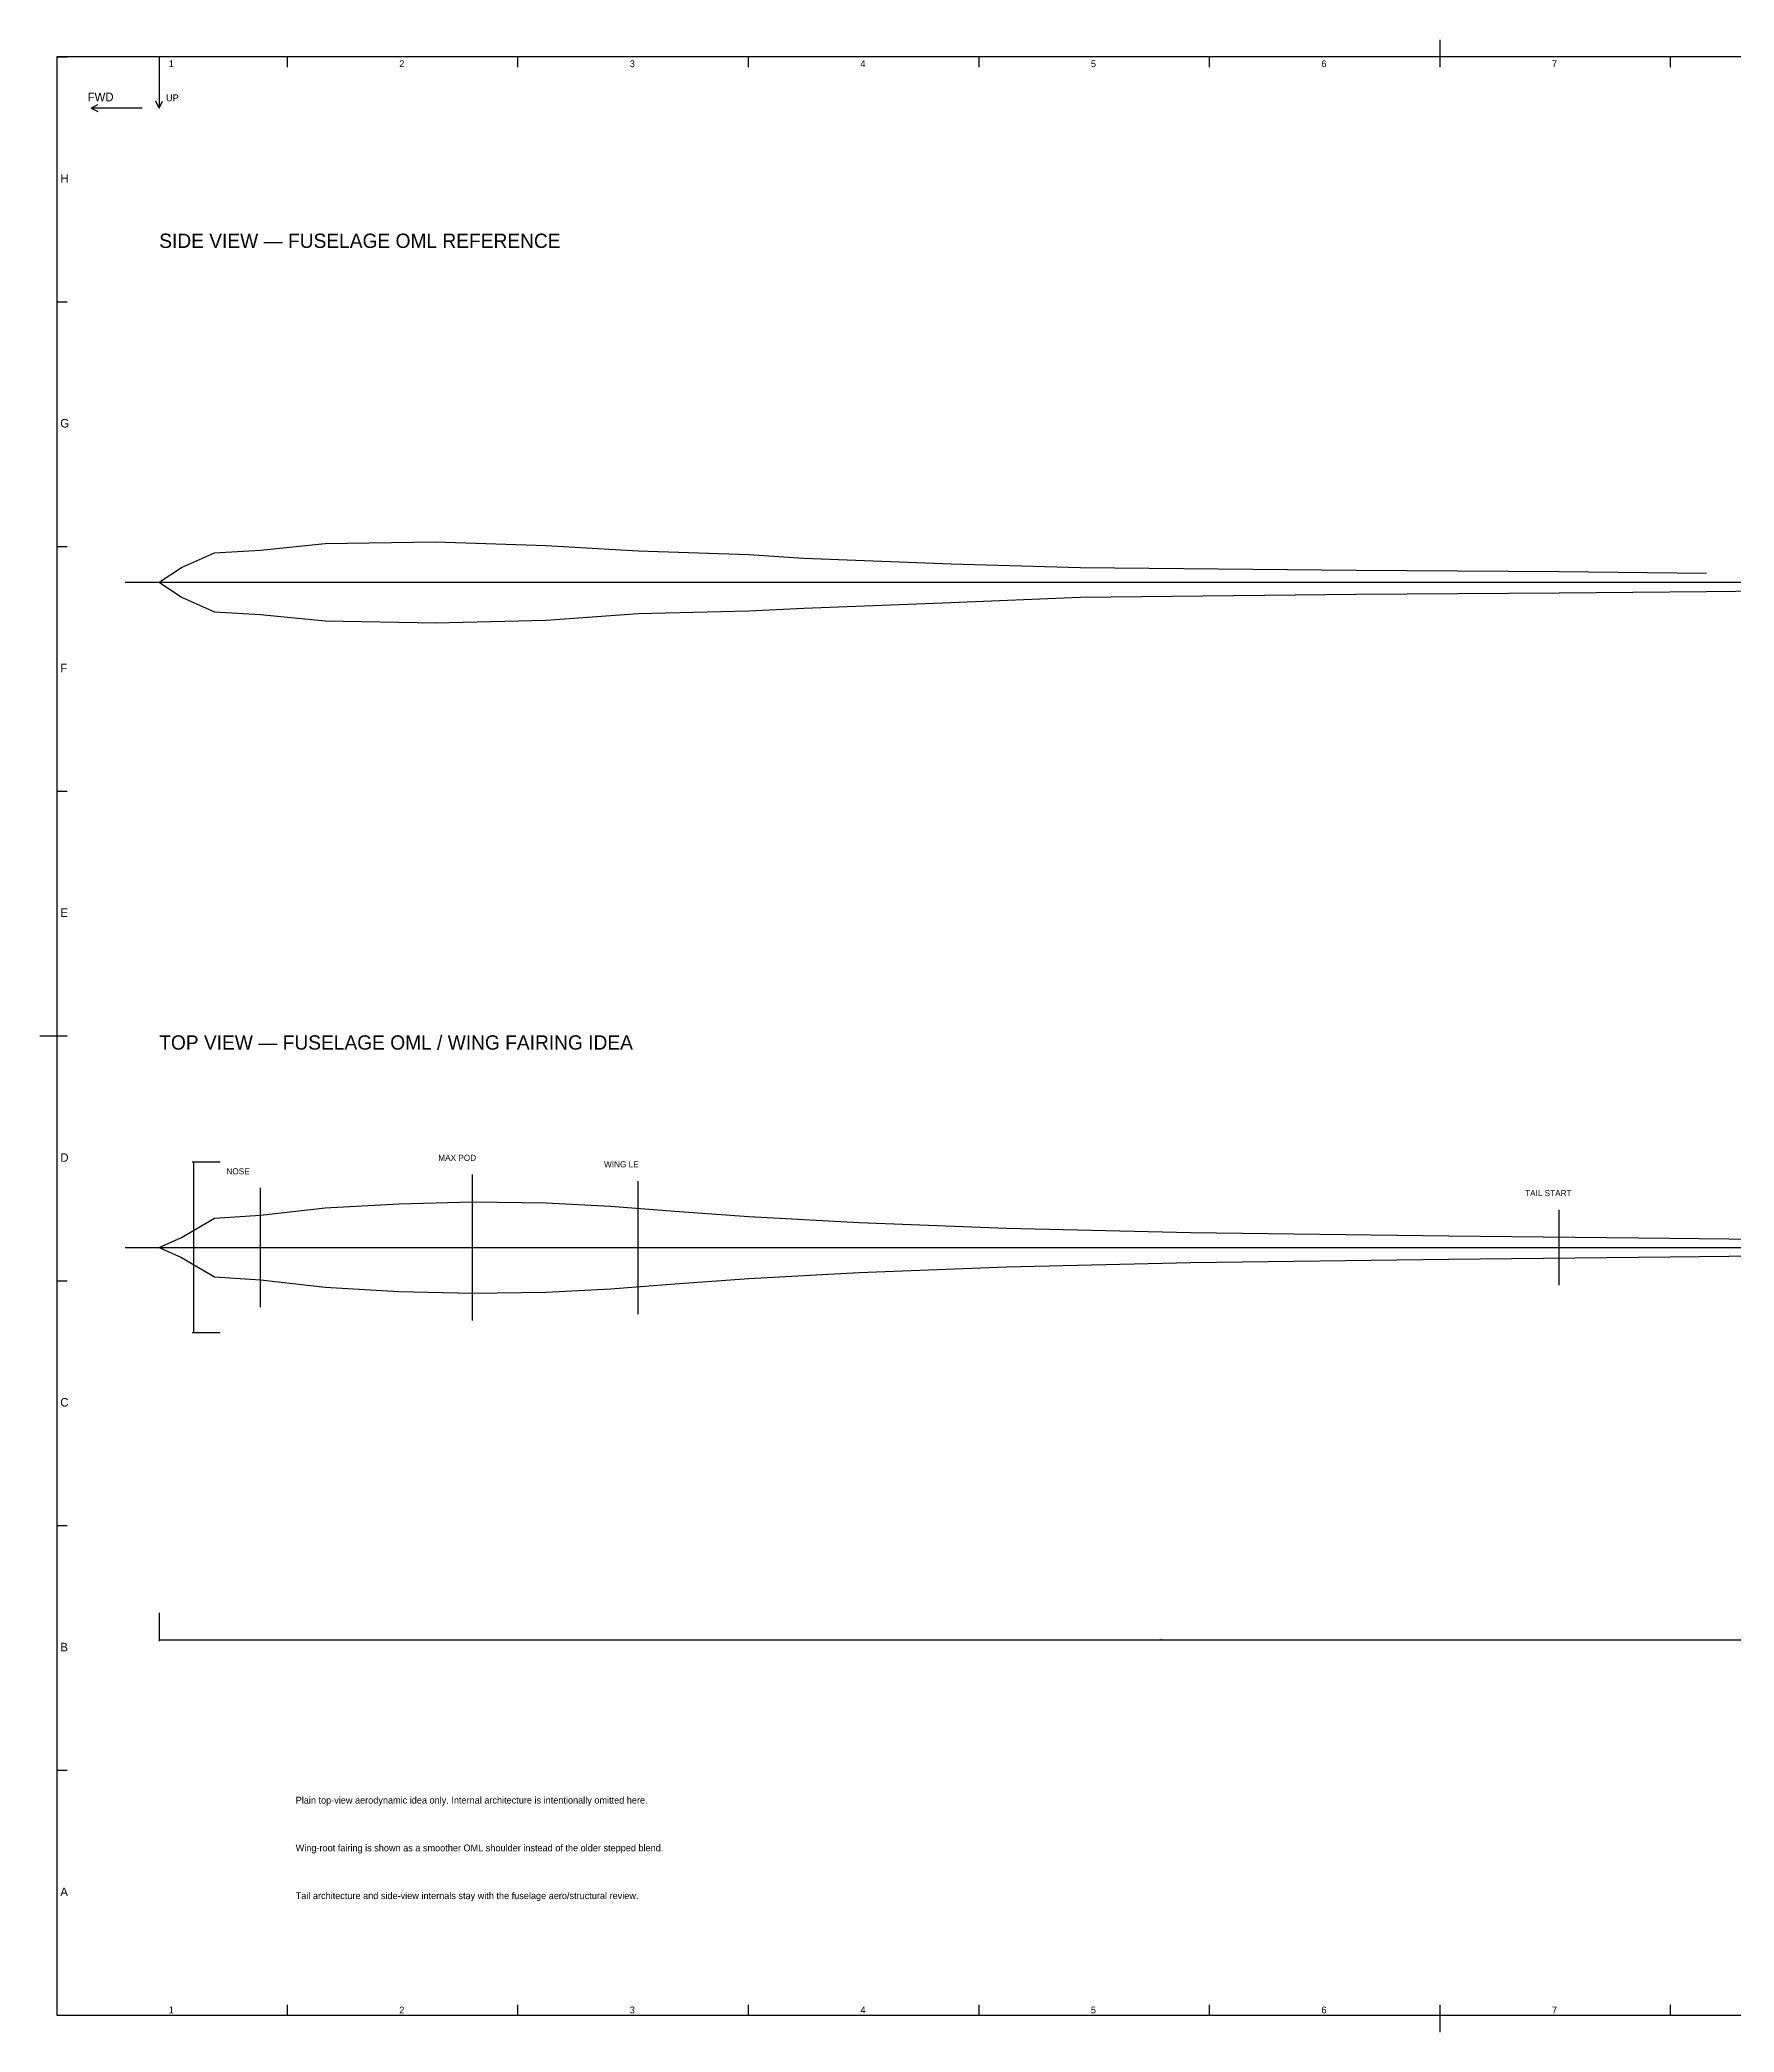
# Model space of a CAD drawing. Header units: metres. Extents: x 15 to 836, y 5 to 589.
# Drawn here: x 15 to 512, y 5 to 589 of the extents above; entities that cross this region are included whole.
import ezdxf

# ---------------------------------------------------------------- set-up
doc = ezdxf.new("R2010")
doc.units = ezdxf.units.M
for name, color, linetype in [('BORDER', 7, 'Continuous'), ('CENTERLINE', 5, 'Continuous'), ('DIMENSION', 1, 'Continuous'), ('ORIENTATION', 7, 'Continuous'), ('OUTLINE', 7, 'Continuous'), ('SECTION', 4, 'Continuous'), ('TEXT', 7, 'Continuous')]:
    doc.layers.add(name, color=color, linetype=linetype)
doc.styles.add('OpenSansCondensed-Light', font='OpenSansCondensed-Light.ttf')
doc.dimstyles.new('EZDXF', dxfattribs={"dimtxt": 0.25, "dimasz": 0.175, "dimexe": 0.375, "dimexo": 0.125, "dimgap": 0.1, "dimtad": 1, "dimlfac": 100, "dimzin": 12, "dimdsep": 46, "dimtxsty": 'OpenSansCondensed-Light', "dimblk": 'ARCHTICK', "dimcen": 2.5, "dimazin": 3, "dimtfac": 0.5, "dimtmove": 2, "dimatfit": 3})

# ---------------------------------------------------------------- blocks, each defined once
blk = doc.blocks.new('_ARCHTICK')
at = {"color": 0, "linetype": 'BYBLOCK', "const_width": 0.15}
blk.add_lwpolyline([(-0.5, -0.5), (0.5, 0.5)], dxfattribs=at)

msp = doc.modelspace()

# ---------------------------------------------------------------- linework, layer by layer
at = {"layer": 'BORDER'}
for p, q in [((831, 584), (20, 584)), ((20, 584), (20, 10)), ((20, 584), (23, 584)), ((87.58333, 581), (87.58333, 584)), ((155.16667, 581), (155.16667, 584)), ((222.75, 581), (222.75, 584)), ((290.33333, 581), (290.33333, 584)), ((357.91667, 581), (357.91667, 584)), ((425.5, 584), (425.5, 589)), ((425.5, 581), (425.5, 584)), ((493.08333, 581), (493.08333, 584)), ((20, 512.25), (23, 512.25)), ((20, 440.5), (23, 440.5)), ((20, 368.75), (23, 368.75)), ((15, 297), (20, 297)), ((20, 297), (23, 297)), ((20, 225.25), (23, 225.25)), ((20, 153.5), (23, 153.5)), ((20, 81.75), (23, 81.75)), ((87.58333, 10), (87.58333, 13)), ((155.16667, 10), (155.16667, 13)), ((222.75, 10), (222.75, 13)), ((290.33333, 10), (290.33333, 13)), ((357.91667, 10), (357.91667, 13)), ((425.5, 10), (425.5, 13)), ((493.08333, 10), (493.08333, 13)), ((20, 10), (831, 10)), ((425.5, 5), (425.5, 10))]:
    msp.add_line(p, q, dxfattribs=at)
at = {"layer": 'CENTERLINE'}
for p, q in [((40, 430), (645.08, 430)), ((40, 235), (645.08, 235))]:
    msp.add_line(p, q, dxfattribs=at)
at = {"layer": 'ORIENTATION'}
for p, q in [((50, 584), (50, 569)), ((30, 569), (32, 570)), ((45, 569), (30, 569)), ((30, 569), (32, 568)), ((50, 569), (49, 571)), ((50, 569), (51, 571))]:
    msp.add_line(p, q, dxfattribs=at)
at = {"layer": 'OUTLINE'}
for points in [[(50, 430), (56.48, 434.32), (66.2, 438.64), (79.7, 439.45), (98.6, 441.34), (131, 441.88), (163.4, 440.8), (190.4, 439.18), (222.8, 438.1), (239, 437.02), (282.2, 435.4), (320, 434.32), (401, 433.51), (460.4, 433.132), (503.6, 432.7)], [(50, 430), (56.48, 425.68), (66.2, 421.36), (79.7, 420.55), (98.6, 418.66), (131, 418.12), (163.4, 418.93), (190.4, 420.82), (222.8, 421.63), (239, 422.44), (282.2, 424.06), (320, 425.68), (401, 426.49), (460.4, 426.868), (503.6, 427.3), (529.52, 427.57), (560.84, 427.894), (609.44, 428.812), (637.52, 430)], [(50, 235), (56.48, 237.97), (66.2, 243.64), (79.7, 244.45), (98.6, 246.61), (120.2, 247.852), (141.8, 248.392), (163.4, 248.068), (182.3, 247.096), (201.2, 245.692), (222.8, 244.072), (255.2, 242.344), (298.4, 240.67), (352.4, 239.428), (428, 238.402), (492.8, 237.7), (536, 237.214), (579.2, 236.836), (622.4, 236.08), (637.52, 235)], [(50, 235), (56.48, 232.03), (66.2, 226.36), (79.7, 225.55), (98.6, 223.39), (120.2, 222.148), (141.8, 221.608), (163.4, 221.932), (182.3, 222.904), (201.2, 224.308), (222.8, 225.928), (255.2, 227.656), (298.4, 229.33), (352.4, 230.572), (428, 231.598), (492.8, 232.3), (536, 232.786), (579.2, 233.164), (622.4, 233.92), (637.52, 235)]]:
    msp.add_lwpolyline(points, dxfattribs=at)
at = {"layer": 'SECTION'}
for p, q in [((79.7, 217.55), (79.7, 252.45)), ((141.8, 213.608), (141.8, 256.392)), ((190.4, 215.50571), (190.4, 254.49429)), ((460.4, 223.949), (460.4, 246.051))]:
    msp.add_line(p, q, dxfattribs=at)

# ---------------------------------------------------------------- texts
at = {"layer": 'BORDER'}
for s, height, p in [('1', 2, (52.79167, 581)), ('2', 2, (120.375, 581)), ('3', 2, (187.95833, 581)), ('4', 2, (255.54167, 581)), ('5', 2, (323.125, 581)), ('6', 2, (390.70833, 581)), ('7', 2, (458.29167, 581)), ('H', 2.5, (21, 547.125)), ('G', 2.5, (21, 475.375)), ('F', 2.5, (21, 403.625)), ('E', 2.5, (21, 331.875)), ('D', 2.5, (21, 260.125)), ('C', 2.5, (21, 188.375)), ('B', 2.5, (21, 116.625)), ('A', 2.5, (21, 44.875)), ('1', 2, (52.79167, 10.5)), ('2', 2, (120.375, 10.5)), ('3', 2, (187.95833, 10.5)), ('4', 2, (255.54167, 10.5)), ('5', 2, (323.125, 10.5)), ('6', 2, (390.70833, 10.5)), ('7', 2, (458.29167, 10.5))]:
    msp.add_text(s, height=height, dxfattribs=at).set_placement(p)
at = {"layer": 'ORIENTATION'}
for s, height, p in [('FWD', 2.5, (29, 571)), ('UP', 2, (52, 571))]:
    msp.add_text(s, height=height, dxfattribs=at).set_placement(p)
at = {"layer": 'TEXT'}
for s, height, p in [('SIDE VIEW — FUSELAGE OML REFERENCE', 4.2, (50, 528)), ('TOP VIEW — FUSELAGE OML / WING FAIRING IDEA', 4.2, (50, 293)), ('NOSE', 1.8, (69.7, 256.45)), ('MAX POD', 1.8, (131.8, 260.392)), ('WING LE', 1.8, (180.4, 258.49429)), ('TAIL START', 1.8, (450.4, 250.051)), ('Plain top-view aerodynamic idea only. Internal architecture is intentionally omitted here.', 2, (90, 72)), ('Wing-root fairing is shown as a smoother OML shoulder instead of the older stepped blend.', 2, (90, 58)), ('Tail architecture and side-view internals stay with the fuselage aero/structural review.', 2, (90, 44))]:
    msp.add_text(s, height=height, dxfattribs=at).set_placement(p)

# ---------------------------------------------------------------- dimensions: what is measured, and where the dimension line sits
at = {"layer": 'DIMENSION'}
msp.add_linear_dim(base=(60, 260), p1=(68, 260), p2=(68, 210), angle=90, dimstyle='EZDXF', dxfattribs=at).render()
msp.add_linear_dim(base=(50, 120), p1=(50, 128), p2=(637.52, 128), dimstyle='EZDXF', dxfattribs=at).render()

doc.saveas('drawing.dxf')
